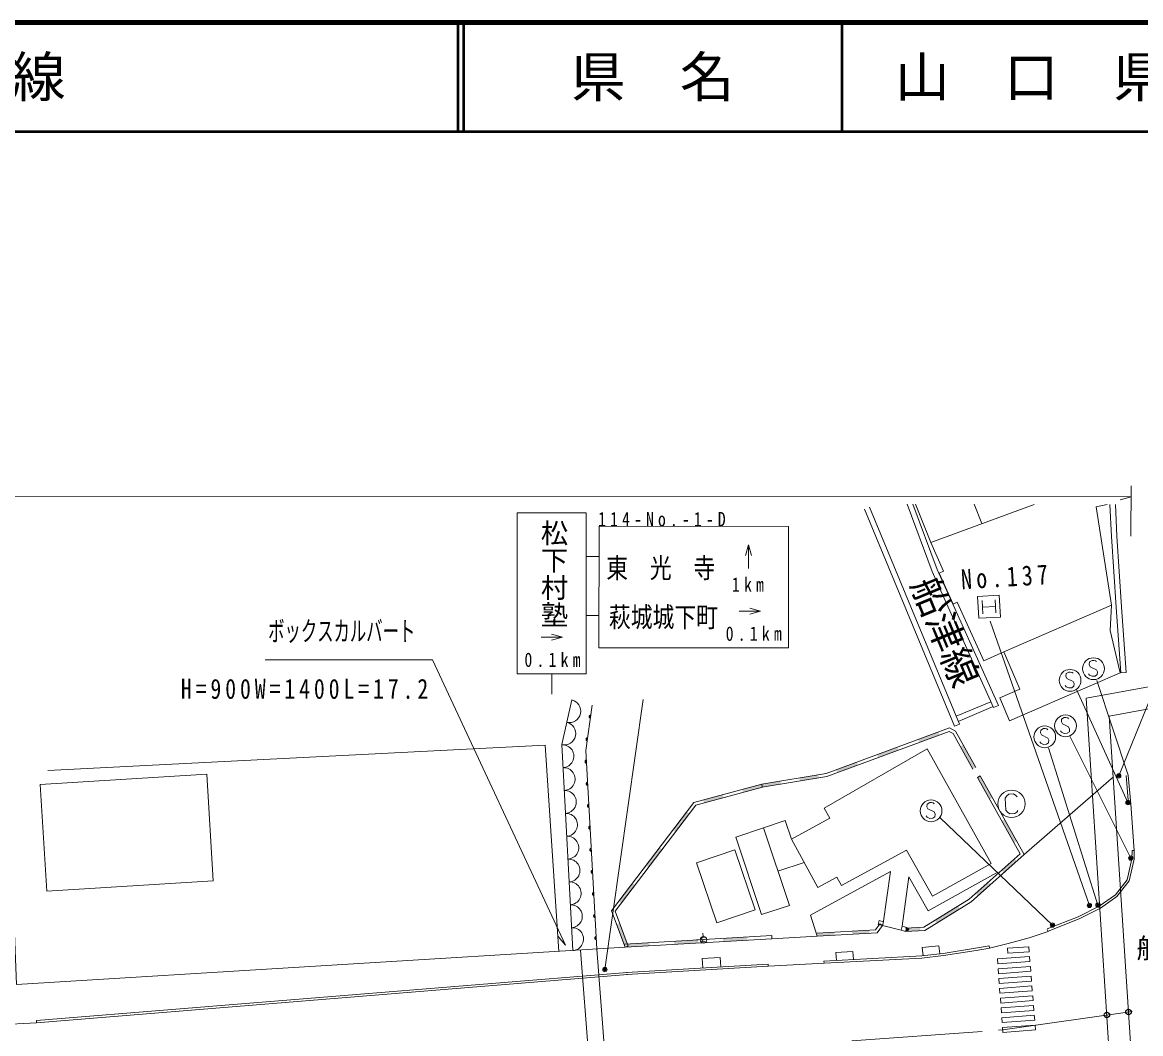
# Model space of a CAD drawing. Units: millimetres, scale not verified. Extents: x 40000 to 680000, y 20000 to 380000.
# Drawn here: x 257777 to 360412, y 287230 to 380000 of the extents above; entities that cross this region are included whole.
import ezdxf
from ezdxf.enums import TextEntityAlignment as Align

# ---------------------------------------------------------------- set-up
doc = ezdxf.new("R2010")
doc.units = ezdxf.units.MM
doc.header["$LTSCALE"] = 1000
doc.header["$PDMODE"] = 32
doc.header["$PDSIZE"] = 500
doc.linetypes.add('CHAIN', pattern=[18.5, 12, -1.5, 3.5, -1.5])
for name, color, linetype, lineweight in [('M-BGD', 7, 'Continuous', 13), ('M-BMK', 2, 'CHAIN', 13), ('M-STR-HTXT', 7, 'Continuous', 13), ('M-STR-STR1', 1, 'Continuous', 13), ('M-STR-STRC', 7, 'Continuous', 13), ('M-TTL', 2, 'Continuous', 140), ('M-TTL-LINE', 7, 'Continuous', 50)]:
    doc.layers.add(name, color=color, linetype=linetype, lineweight=lineweight)
for name, color, linetype in [('M-BGD-HTXT', 7, 'Continuous'), ('M-OTRS', 6, 'Continuous'), ('M-TTL-TXT', 7, 'Continuous')]:
    doc.layers.add(name, color=color, linetype=linetype)
doc.styles.add('@ＭＳ ゴシック', font='')
doc.styles.add('ＭＳ ゴシック', font='')
doc.styles.get('@ＭＳ ゴシック').set_extended_font_data('@MS Gothic')
doc.styles.get('ＭＳ ゴシック').set_extended_font_data('MS Gothic')

msp = doc.modelspace()

# ---------------------------------------------------------------- hatches: boundary and pattern name
at = {"layer": 'M-BGD'}
for points in [[(341866, 314909), (339987, 314217), (340091, 313935), (341970, 314628)], [(338108, 313524), (336229, 312832), (336333, 312550), (338212, 313243)], [(345275, 311635), (344119, 313723), (343856, 313578), (345013, 311490)], [(334350, 312140), (332471, 311447), (332575, 311166), (334454, 311858)], [(330817, 310986), (329088, 310700), (329137, 310404), (330866, 310690)], [(325632, 310128), (323847, 309644), (323925, 309354), (325710, 309839)], [(327360, 310414), (325632, 310128), (325681, 309832), (327409, 310118)], [(346809, 308876), (345690, 310873), (345428, 310727), (346547, 308729)], [(322062, 309159), (320277, 308674), (320355, 308385), (322140, 308869)], [(318754, 307578), (317508, 305940), (317747, 305759), (318993, 307397)], [(349046, 304881), (347927, 306879), (347666, 306732), (348784, 304735)], [(316262, 304302), (315017, 302664), (315255, 302482), (316501, 304120)], [(347854, 301985), (349048, 303042), (348849, 303267), (347655, 302210)], [(313771, 301026), (312525, 299387), (312764, 299206), (314010, 300844)], [(345467, 299871), (346660, 300928), (346461, 301152), (345268, 300095)], [(341691, 297368), (343796, 298674), (343638, 298929), (341533, 297623)], [(312317, 297255), (313101, 295147), (313383, 295252), (312598, 297359)], [(333945, 296340), (335553, 296430), (335537, 296729), (333929, 296640)], [(338847, 296606), (340206, 296675), (340191, 296974), (338832, 296906)], [(338876, 296717), (339085, 296623), (339167, 296806), (338957, 296899)], [(317593, 295407), (319839, 295537), (319821, 295837), (317575, 295707)], [(322084, 295668), (324330, 295798), (324313, 296097), (322067, 295967)], [(330729, 296161), (332337, 296250), (332321, 296550), (330713, 296460)], [(313101, 295147), (315347, 295277), (315330, 295577), (313084, 295446)]]:
    msp.add_hatch(color=256, dxfattribs=at).paths.add_polyline_path(points)

# ---------------------------------------------------------------- linework, layer by layer
for p, q in [((341143, 332295), (339753, 335791)), ((350640, 335783), (341143, 332295)), ((345131, 335787), (345835, 334018)), ((335077, 335328), (343324, 315426)), ((335539, 335520), (343786, 315618)), ((341143, 332295), (342308, 329665)), ((341910, 329484), (342308, 329665)), ((343209, 326627), (341910, 329484)), ((343209, 326627), (343580, 326796)), ((346014, 321443), (343580, 326796)), ((347846, 322244), (357745, 326532)), ((358583, 320323), (359082, 320358)), ((307289, 313744), (308210, 317855)), ((343488, 316338), (346671, 317681)), ((343679, 315876), (346876, 317225)), ((346918, 317133), (347374, 317338)), ((347503, 318035), (348389, 315934)), ((309816, 316272), (309833, 316391)), ((309855, 316418), (309830, 316240)), ((309845, 316219), (309876, 316433)), ((309896, 316448), (309861, 316199)), ((309877, 316190), (309915, 316452)), ((309933, 316455), (309894, 316182)), ((342869, 315279), (331545, 311106)), ((343426, 314974), (342869, 315279)), ((343786, 315618), (343324, 315426)), ((309520, 314187), (309537, 314306)), ((309559, 314333), (309534, 314155)), ((309549, 314135), (309580, 314349)), ((309600, 314364), (309564, 314114)), ((309581, 314106), (309619, 314367)), ((309637, 314371), (309598, 314098)), ((342845, 314950), (331622, 310815)), ((343206, 314753), (342845, 314950)), ((345013, 311490), (343206, 314753)), ((345275, 311635), (343426, 314974)), ((308288, 294853), (307289, 313744)), ((346707, 302844), (340821, 313355)), ((309440, 312112), (309433, 312232)), ((309449, 312263), (309459, 312083)), ((309478, 312066), (309466, 312282)), ((309483, 312301), (309497, 312049)), ((309515, 312044), (309501, 312308)), ((309518, 312315), (309534, 312039)), ((331545, 311106), (325632, 310128)), ((309552, 310090), (309546, 310210)), ((309562, 310241), (309572, 310061)), ((309591, 310044), (309579, 310260)), ((309596, 310279), (309610, 310027)), ((309628, 310022), (309614, 310286)), ((309631, 310293), (309647, 310017)), ((325632, 310128), (319408, 308438)), ((325632, 310128), (325681, 309832)), ((331622, 310815), (325681, 309832)), ((345690, 310873), (345428, 310727)), ((349355, 303715), (345428, 310727)), ((349735, 303651), (345690, 310873)), ((349735, 303651), (357915, 310797)), ((359310, 308273), (359074, 310921)), ((359509, 308291), (359273, 310939)), ((325710, 309839), (319585, 308175)), ((309665, 308068), (309659, 308187)), ((309675, 308218), (309685, 308039)), ((309704, 308022), (309692, 308237)), ((309709, 308256), (309723, 308005)), ((309741, 308000), (309726, 308263)), ((309744, 308270), (309759, 307995)), ((319408, 308438), (311852, 298503)), ((319585, 308175), (312191, 298452)), ((359509, 308291), (359310, 308273)), ((359824, 304024), (359509, 308291)), ((309778, 306045), (309771, 306165)), ((309788, 306196), (309798, 306016)), ((309817, 305999), (309805, 306215)), ((309822, 306234), (309836, 305982)), ((309854, 305977), (309839, 306241)), ((309857, 306248), (309872, 305972)), ((330784, 300638), (328368, 305073)), ((309891, 304023), (309884, 304143)), ((309900, 304174), (309910, 303994)), ((309929, 303977), (309917, 304193)), ((309934, 304212), (309948, 303960)), ((309967, 303955), (309952, 304218)), ((309970, 304225), (309985, 303950)), ((359824, 304024), (359624, 304026)), ((329534, 302932), (327125, 302126)), ((344680, 299575), (349355, 303715)), ((344860, 299334), (349735, 303651)), ((310004, 302000), (309997, 302120)), ((310013, 302151), (310023, 301971)), ((310042, 301954), (310030, 302170)), ((310047, 302189), (310061, 301938)), ((310080, 301933), (310065, 302196)), ((310082, 302203), (310098, 301928)), ((337452, 302111), (330103, 298109)), ((336781, 297321), (337452, 302111)), ((347193, 301969), (340913, 298485)), ((332522, 301585), (330784, 300638)), ((338514, 297079), (339150, 301616)), ((340913, 298485), (339150, 301616)), ((310116, 299978), (310110, 300098)), ((310126, 300129), (310136, 299949)), ((310155, 299932), (310143, 300148)), ((310160, 300167), (310174, 299915)), ((310192, 299910), (310178, 300174)), ((310195, 300181), (310211, 299905)), ((340513, 296991), (344680, 299575)), ((340605, 296695), (344860, 299334)), ((310229, 297956), (310223, 298075)), ((310239, 298106), (310249, 297927)), ((310268, 297910), (310256, 298125)), ((310273, 298144), (310287, 297893)), ((310305, 297888), (310290, 298151)), ((310308, 298158), (310323, 297883)), ((311852, 298503), (313101, 295147)), ((312191, 298452), (313383, 295252)), ((330103, 298109), (330729, 296161)), ((330713, 296460), (336076, 296759)), ((336076, 296759), (336484, 297315)), ((336234, 296468), (336726, 297138)), ((336726, 297138), (336484, 297315)), ((336718, 297140), (338420, 296718)), ((338832, 296906), (340513, 296991)), ((338847, 296606), (340605, 296695)), ((338876, 296717), (339085, 296623)), ((338957, 296899), (339167, 296806)), ((351849, 296779), (351917, 296591)), ((310342, 295933), (310335, 296053)), ((310352, 296084), (310362, 295904)), ((310381, 295887), (310369, 296103)), ((310386, 296122), (310400, 295870)), ((310418, 295865), (310403, 296129)), ((310421, 296136), (310436, 295860)), ((313084, 295446), (326558, 296227)), ((313101, 295147), (326576, 295928)), ((319979, 295844), (319679, 295857)), ((320163, 295828), (320367, 295840)), ((320255, 296134), (320239, 296434)), ((326576, 295928), (326558, 296227)), ((326576, 295928), (330729, 296161)), ((330729, 296161), (336234, 296468)), ((310230, 278907), (309006, 294896)), ((311727, 279000), (310503, 294988)), ((313101, 295147), (313383, 295252)), ((332496, 293942), (332450, 294680)), ((346512, 295274), (346546, 295077)), ((313222, 292840), (326223, 293609)), ((320181, 294122), (320246, 293256)), ((326223, 293609), (326235, 293409)), ((326235, 293409), (331360, 293681)), ((331349, 293881), (340321, 294360)), ((331349, 293881), (331360, 293681)), ((331360, 293681), (340332, 294160)), ((259061, 288433), (313295, 292844)), ((259077, 288234), (313311, 292645)), ((313233, 292641), (326235, 293409)), ((259077, 288234), (259061, 288433)), ((248917, 287659), (259077, 288234))]:
    msp.add_line(p, q, dxfattribs=at)
for points in [[(346918, 317133), (342760, 326360), (341285, 329631), (338973, 335792)], [(347374, 317338), (343215, 326565), (341748, 329822), (339507, 335791)], [(348389, 315934), (358543, 320331), (357605, 324215), (357745, 326532), (356318, 335570), (357351, 335769)], [(358583, 320323), (358158, 326347), (357730, 332825), (357592, 335778)], [(359082, 320358), (358657, 326380), (358229, 332854), (358092, 335778)], [(346014, 321443), (347846, 322244), (349336, 318835), (347503, 318035)], [(313101, 295147), (257229, 291730), (256190, 318468)], [(310503, 294988), (309488, 313189), (310080, 317358)], [(307012, 294774), (305766, 313707), (260115, 311360)], [(340821, 313355), (331379, 307908), (331881, 306986), (328368, 305073)], [(325792, 306109), (327797, 306780), (328368, 305073)], [(346707, 302844), (341297, 299842), (338926, 304052), (332962, 300804), (332522, 301585)], [(351840, 296828), (354680, 297949), (356619, 298908), (358099, 299964), (359182, 301328), (359616, 303253), (359624, 304026)], [(351913, 296642), (354761, 297766), (356722, 298736), (358238, 299818), (359367, 301240), (359815, 303230), (359824, 304024)], [(320392, 296033), (320152, 296020), (320173, 295660), (320412, 295674)], [(346546, 295077), (348269, 295507), (350180, 296032), (351917, 296591)], [(332450, 294680), (334009, 294763), (334054, 294025)], [(340310, 294359), (342296, 294580), (345270, 295061), (346512, 295274)], [(340332, 294160), (342323, 294382), (345304, 294864), (346546, 295077)], [(341971, 294544), (341889, 295297), (340357, 295126), (340439, 294373)], [(320181, 294122), (321809, 294219), (321874, 293352)]]:
    msp.add_lwpolyline(points, dxfattribs=at)
for points in [[(309911, 316168), (309877, 316185), (309849, 316207), (309824, 316240), (309810, 316273), (309804, 316310), (309810, 316358), (309827, 316392), (309849, 316419), (309883, 316444), (309915, 316458), (309953, 316465)], [(309615, 314083), (309581, 314100), (309553, 314122), (309528, 314156), (309514, 314188), (309508, 314226), (309514, 314273), (309531, 314307), (309553, 314334), (309587, 314360), (309619, 314373), (309657, 314380)], [(309552, 312028), (309516, 312038), (309485, 312055), (309453, 312083), (309434, 312112), (309420, 312147), (309417, 312195), (309427, 312232), (309443, 312263), (309471, 312294), (309500, 312314), (309536, 312328)], [(275293, 301243), (260009, 300310), (259412, 310092), (274695, 311026)], [(309665, 310006), (309629, 310016), (309598, 310032), (309566, 310061), (309546, 310090), (309532, 310125), (309530, 310173), (309540, 310209), (309556, 310240), (309584, 310272), (309613, 310292), (309649, 310306)], [(309778, 307984), (309741, 307994), (309710, 308010), (309679, 308038), (309659, 308067), (309645, 308102), (309643, 308150), (309653, 308187), (309669, 308218), (309697, 308250), (309726, 308269), (309761, 308283)], [(309891, 305961), (309854, 305971), (309823, 305988), (309792, 306016), (309772, 306045), (309758, 306080), (309755, 306128), (309765, 306165), (309782, 306196), (309810, 306227), (309839, 306247), (309874, 306261)], [(328173, 298997), (325792, 306109), (323247, 305256), (325628, 298144)], [(310004, 303939), (309967, 303949), (309936, 303965), (309904, 303994), (309885, 304022), (309871, 304058), (309868, 304106), (309878, 304142), (309894, 304173), (309923, 304205), (309952, 304224), (309987, 304238)], [(325021, 298582), (323180, 304082), (319665, 302905), (321507, 297405)], [(310116, 301917), (310080, 301927), (310049, 301943), (310017, 301971), (309998, 302000), (309984, 302035), (309981, 302083), (309991, 302120), (310007, 302151), (310036, 302182), (310065, 302202), (310100, 302216)], [(310229, 299894), (310193, 299904), (310162, 299920), (310130, 299949), (310110, 299978), (310096, 300013), (310094, 300061), (310104, 300098), (310120, 300128), (310148, 300160), (310177, 300180), (310213, 300194)], [(310342, 297872), (310306, 297882), (310275, 297898), (310243, 297926), (310223, 297955), (310209, 297991), (310207, 298039), (310217, 298075), (310233, 298106), (310261, 298138), (310290, 298157), (310325, 298171)], [(336815, 297497), (336405, 297608), (336308, 297251), (336718, 297140)], [(338420, 296718), (338847, 296606), (338941, 296967), (338514, 297079)], [(310455, 295849), (310418, 295859), (310387, 295876), (310356, 295904), (310336, 295933), (310322, 295968), (310319, 296016), (310329, 296053), (310346, 296084), (310374, 296115), (310403, 296135), (310438, 296149)], [(348194, 295062), (350159, 295180), (350185, 294735), (348220, 294617)], [(350220, 294291), (347269, 294076), (347302, 293627), (350253, 293842)], [(350293, 293394), (347336, 293178), (347369, 292729), (350326, 292945)], [(350365, 292497), (347404, 292281), (347437, 291832), (350398, 292048)], [(350438, 291600), (347471, 291383), (347504, 290935), (350471, 291151)], [(350511, 290703), (347539, 290486), (347572, 290037), (350544, 290254)], [(350584, 289805), (347606, 289588), (347639, 289140), (350616, 289357)], [(350656, 288908), (347674, 288691), (347707, 288242), (350689, 288460)], [(350729, 288011), (347741, 287793), (347774, 287345), (350762, 287563)]]:
    msp.add_lwpolyline(points, close=True, dxfattribs=at)
msp.add_circle((320283, 295835), 300, dxfattribs=at)
for centre, start, end in [((307978, 316817), 257.37155, 77.37155), ((307518, 314768), 257.37155, 77.37155), ((307345, 312678), 273.02788, 93.02788), ((307456, 310581), 273.02788, 93.02788), ((307567, 308483), 273.02788, 93.02788), ((307678, 306386), 273.02788, 93.02788), ((307789, 304289), 273.02788, 93.02788), ((307900, 302192), 273.02788, 93.02788), ((308011, 300095), 273.02788, 93.02788), ((308122, 297998), 273.02788, 93.02788), ((308233, 295901), 273.02788, 93.02788)]:
    msp.add_arc(centre, 1050, start, end, dxfattribs=at)
at = {"layer": 'M-BMK'}
msp.add_lwpolyline([(101140, 275620), (169393, 279062), (269266, 284099), (270625, 284168), (315449, 285240), (347759, 287576), (368954, 290588), (386260, 293047), (414169, 295015), (453995, 294773), (468675, 295792), (484509, 296891), (500663, 299578), (500660, 282619)], dxfattribs=at)
at = {"layer": 'M-OTRS'}
for p in [(359298, 289216), (357312, 288934)]:
    msp.add_point(p, dxfattribs=at)
at = {"layer": 'M-STR-HTXT'}
for p, q in [((69630, 336681), (359530, 336469)), ((359530, 337469), (359527, 332853)), ((359530, 336469), (358529, 336190)), ((307632, 295347), (306955, 296134))]:
    msp.add_line(p, q, dxfattribs=at)
msp.add_lwpolyline([(307632, 295347), (295405, 321520), (280055, 321531)], dxfattribs=at)
at = {"layer": 'M-STR-STR1'}
for p, q in [((355421, 318006), (379886, 322453)), ((357533, 316357), (383177, 321019)), ((358392, 272329), (355421, 318006)), ((357533, 316357), (360393, 272379))]:
    msp.add_line(p, q, dxfattribs=at)
at = {"layer": 'M-STR-STRC'}
for p, q in [((358403, 310877), (368821, 336569)), ((309534, 335020), (303199, 335020)), ((303199, 335020), (303199, 320226)), ((309534, 320226), (309534, 335020)), ((324414, 329903), (324415, 332079)), ((309534, 331015), (310705, 331014)), ((345867, 326949), (345936, 325751)), ((345902, 326350), (347100, 326418)), ((347065, 327017), (347134, 325819)), ((309530, 325586), (310701, 325585)), ((323555, 325987), (325532, 325987)), ((355707, 298990), (346593, 325080)), ((305378, 323596), (307355, 323596)), ((303199, 320226), (309534, 320226)), ((306366, 320226), (306366, 318383)), ((359273, 310939), (356382, 319635)), ((354533, 318802), (359245, 308426)), ((311240, 293100), (314747, 317896)), ((359499, 303333), (353875, 314571)), ((351966, 313439), (356499, 299025)), ((352312, 297192), (342016, 307014))]:
    msp.add_line(p, q, dxfattribs=at)
for points in [[(328088, 322616), (310699, 322628), (310707, 333772), (328096, 333759)], [(345559, 325329), (345445, 327325), (347442, 327440), (347556, 325443)]]:
    msp.add_lwpolyline(points, close=True, dxfattribs=at)
for points in [[(324134, 331079), (324415, 332079), (324694, 331078)], [(324532, 326267), (325532, 325987), (324532, 325707)], [(306355, 323876), (307355, 323596), (306355, 323316)], [(356368, 321366), (356283, 321441), (356121, 321472), (355961, 321463), (355729, 321329), (355702, 321087), (355794, 320892), (356371, 320605), (356462, 320410), (356436, 320168), (356243, 320037), (355964, 320021), (355717, 320127), (355631, 320242)], [(354221, 320294), (354137, 320370), (353974, 320401), (353815, 320391), (353582, 320258), (353556, 320016), (353647, 319821), (354224, 319533), (354316, 319338), (354289, 319096), (354097, 318965), (353817, 318949), (353571, 319055), (353484, 319171)], [(353801, 316122), (353716, 316197), (353554, 316228), (353394, 316219), (353162, 316086), (353135, 315844), (353227, 315649), (353804, 315361), (353895, 315166), (353869, 314924), (353676, 314793), (353397, 314777), (353150, 314883), (353064, 314998)], [(351892, 315110), (351808, 315186), (351646, 315216), (351486, 315207), (351253, 315074), (351227, 314832), (351319, 314637), (351896, 314349), (351987, 314154), (351961, 313912), (351768, 313781), (351489, 313765), (351242, 313871), (351155, 313986)], [(349076, 308945), (348968, 309089), (348759, 309227), (348310, 309201), (348119, 309040), (347981, 308832), (348043, 307734), (348205, 307543), (348413, 307404), (348862, 307430), (349056, 307541), (349147, 307697)], [(341461, 308324), (341376, 308400), (341214, 308430), (341055, 308421), (340822, 308288), (340796, 308046), (340887, 307851), (341464, 307563), (341556, 307368), (341529, 307126), (341337, 306995), (341057, 306979), (340811, 307085), (340724, 307200)]]:
    msp.add_lwpolyline(points, dxfattribs=at)
for centre, radius in [((356085, 320709), 1000), ((353938, 319637), 1000), ((353518, 315465), 1000), ((351609, 314453), 1000), ((358403, 310877), 200), ((358403, 310877), 120), ((358403, 310877), 40), ((348561, 308314), 1250), ((341178, 307667), 1000), ((359245, 308426), 200), ((359245, 308426), 120), ((359245, 308426), 40), ((359499, 303333), 200), ((359499, 303333), 120), ((359499, 303333), 40), ((355707, 298990), 200), ((355707, 298990), 120), ((355707, 298990), 40), ((356499, 299025), 200), ((356499, 299025), 120), ((356499, 299025), 40), ((352312, 297192), 200), ((352312, 297192), 120), ((352312, 297192), 40), ((311240, 293100), 200), ((311240, 293100), 120), ((311240, 293100), 40)]:
    msp.add_circle(centre, radius, dxfattribs=at)
at = {"layer": 'M-TTL'}
msp.add_line((680000, 380000), (40000, 380000), dxfattribs=at)
at = {"layer": 'M-TTL-LINE'}
for p, q in [((297750, 380000), (297750, 370000)), ((298250, 380000), (298250, 370000)), ((333000, 380000), (333000, 370000)), ((40000, 370000), (680000, 370000))]:
    msp.add_line(p, q, dxfattribs=at)

# ---------------------------------------------------------------- texts
at = {"layer": 'M-BGD-HTXT', "style": 'ＭＳ ゴシック'}
msp.add_text('船津線', height=2566, rotation=292.509, dxfattribs=at).set_placement((338587, 328163), align=Align.BOTTOM_LEFT)
at = {"layer": 'M-STR-HTXT', "style": 'ＭＳ ゴシック', "width": 0.6}
msp.add_text('ボックスカルバート', height=1833, dxfattribs=at).set_placement((280338, 322693), align=Align.BOTTOM_LEFT)
at = {"layer": 'M-STR-HTXT', "color": 1, "style": 'ＭＳ ゴシック'}
msp.add_text('船津B橋', height=1833, dxfattribs=at).set_placement((360034, 293600), align=Align.BOTTOM_LEFT)
at = {"layer": 'M-STR-HTXT', "insert": (272325, 317915), "char_height": 1833, "attachment_point": 7, "style": 'ＭＳ ゴシック'}
msp.add_mtext('\\T1.36;\\W0.8;H=900W=1400L=17.2', dxfattribs=at)
at = {"layer": 'M-STR-STRC', "style": '@ＭＳ ゴシック'}
msp.add_text('松下村塾', height=1833, rotation=270, dxfattribs=at).set_placement((305116, 334418), align=Align.BOTTOM_LEFT)
at = {"layer": 'M-STR-STRC', "style": 'ＭＳ ゴシック', "width": 0.8}
msp.add_text('萩城城下町 ', height=1833, dxfattribs=at).set_placement((311616, 323977), align=Align.BOTTOM_LEFT)
at = {"layer": 'M-STR-STRC', "attachment_point": 7, "style": 'ＭＳ ゴシック'}
for s, insert, char_height in [('\\T1.53;\\W0.8;114-No.-1-D', (310618, 333745), 1320), ('\\T2;\\W0.8;東光寺', (311369, 328825), 1833), ('\\T1.54;\\W0.8;1km', (322902, 327764), 1320), ('\\T1.54;\\W0.8;0.1km', (322330, 323243), 1320), ('\\T1.54;\\W0.8;0.1km', (303860, 320851), 1320)]:
    msp.add_mtext(s, dxfattribs=dict(at, insert=insert, char_height=char_height))
at = {"layer": 'M-STR-STRC', "insert": (343984, 327959), "char_height": 1833, "attachment_point": 7, "rotation": 3.4, "style": 'ＭＳ ゴシック'}
msp.add_mtext('\\T1.4;\\W0.8;No.137', dxfattribs=at)
at = {"layer": 'M-TTL-TXT', "style": 'ＭＳ ゴシック'}
msp.add_text('主要地方道萩篠生線', height=3666, dxfattribs=at).set_placement((216734, 375000), align=Align.MIDDLE_LEFT)
for s, p in [('県\u3000名', (315625, 375000)), ('山\u3000口\u3000県', (350375, 375000))]:
    msp.add_text(s, height=3666, dxfattribs=at).set_placement(p, align=Align.MIDDLE_CENTER)

doc.saveas('drawing.dxf')
